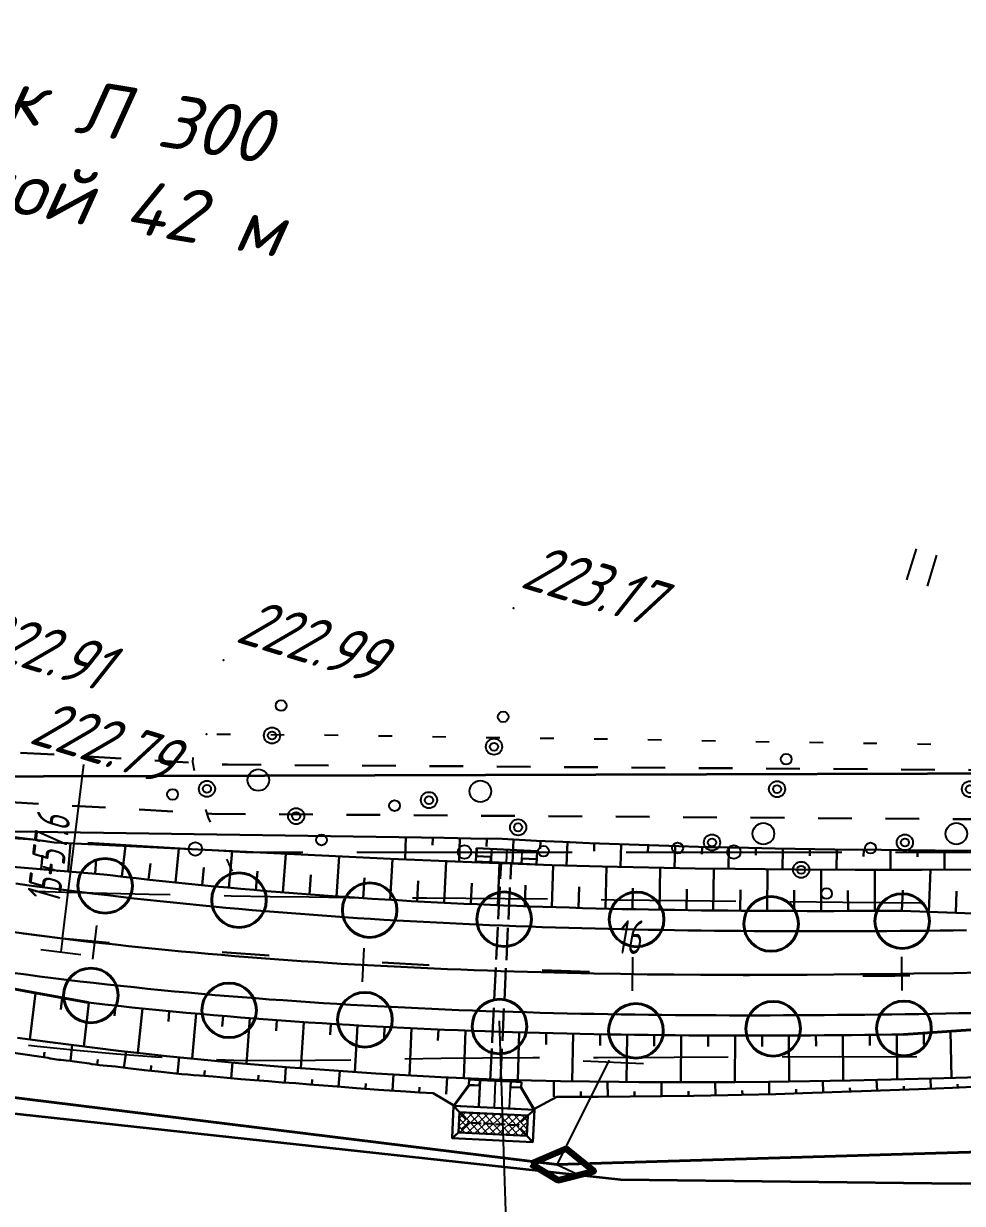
# Model space of a CAD drawing. Header units: millimetres. Extents: x -698 to 8131, y -704 to 4503.
# Drawn here: x 774.4 to 844, y 3694.5 to 3782.1 of the extents above; entities that cross this region are included whole.
import ezdxf
from ezdxf import colors
from ezdxf.entities.mleader import LeaderData, LeaderLine
from ezdxf.math import Vec2, Vec3

# ---------------------------------------------------------------- set-up
doc = ezdxf.new("R2010")
doc.units = ezdxf.units.MM
for name, pattern in [('ACAD_ISO02W100', [15, 12, -3]), ('CONTI', [0]), ('STRIHSMALL', [1, 0.5, -0.5]), ('STROT', [1.7, 0.5, -1.2])]:
    doc.linetypes.add(name, pattern=pattern)
for name, color, linetype, lineweight in [('10', 1, 'Continuous', 35), ('КОПИЯ_ОСЬ_13_ОТКОСЫ', 7, 'Continuous', 30), ('Огражд-перила', 1, 'ограждение2', 40), ('ОСЬ_ВЕРХ_ПОКРЫТИЯ_ГРАНИЦЫ_ПОЛОС', 7, 'Continuous', 30), ('ОСЬ_ВЕРХ_ПОКРЫТИЯ_ОСЬ', 1, 'Continuous', 30), ('Трубы мет.', 7, 'ACAD_ISO02W100', 30)]:
    doc.layers.add(name, color=color, linetype=linetype, lineweight=lineweight)
for name, color, linetype in [('_Ростелеком', 6, 'Continuous'), ('PI_OTDEFAULT', 172, 'CONTI'), ('PI_TTDEFAULT', 5, 'CONTI'), ('PLN_O', 7, 'CONTI'), ('SIT_LDEFAULT', 7, 'CONTI'), ('USLZNDEFAULT', 7, 'CONTI'), ('ZAPSKDEFAULT', 7, 'CONTI'), ('Выноски', 250, 'Continuous'), ('Изменение выноски', 3, 'Continuous'), ('ОСЬ_ВЕРХ_ПОКРЫТИЯ_ПИКЕТЫ', 1, 'Continuous'), ('ОСЬ_ВЕРХ_ПОКРЫТИЯ_РАЗБИВКА_КРИВ', 1, 'Continuous'), ('разметка', 7, 'Continuous')]:
    doc.layers.add(name, color=color, linetype=linetype)
doc.styles.add('eskd', font='isocpeui.ttf', dxfattribs={"width": 1.2})
doc.styles.get("Standard").update_dxf_attribs({"font": 'isocpeui.ttf'})
doc.styles.add('STYLE1', font='isocpeui.ttf', dxfattribs={"width": 0.9})
doc.styles.add('ГОСТ', font='isocpeui.ttf', dxfattribs={"height": 4})
doc.linetypes.add('кабель_связи_проект.', pattern='A,10,-1,["/",STYLE1,S=3,R=0,X=0,Y=-1.5],-4.1', length=15.1)
doc.linetypes.add('ограждение2', pattern='A,0.25,-0.1,[132,ltypeshp.shx,S=0.1,R=0,X=-0.1,Y=0],-0.1,1', length=1.45)

# ---------------------------------------------------------------- blocks, each defined once
blk = doc.blocks.new('BL_2011')
at = {"color": 0}
for p, q in [((0, 0), (0, 2.4)), ((1.6, 0), (1.6, 2.4))]:
    blk.add_line(p, q, dxfattribs=at)
blk = doc.blocks.new('BL_2010')
at = {"color": 0}
for centre, radius in [((0, 5.78), 0.4), ((0, 3.46), 0.6), ((0, 3.46), 0.3), ((0, 0), 0.8), ((-3.46, -1.74), 0.6), ((-3.46, -1.74), 0.3), ((3.46, -1.74), 0.6), ((3.46, -1.74), 0.3), ((-5.78, -2.88), 0.4), ((5.78, -2.88), 0.4)]:
    blk.add_circle(centre, radius, dxfattribs=at)
blk = doc.blocks.new('A$C25637593')
at = {"layer": 'Трубы мет.', "linetype": 'Continuous', "lineweight": 0}
h = blk.add_hatch(dxfattribs=at)
h.set_pattern_fill('ANSI37', color=256, scale=64, angle=180, style=0)
h.set_pattern_definition([(225, (2253.2026, 3680.535), (5.656854, -5.656854), []), (315, (2253.2026, 3680.535), (5.656854, 5.656854), [])])
h.paths.add_polyline_path([(49, 51), (79, 51), (79, -51), (49, -51)])
at = {"layer": 'Трубы мет.', "linetype": 'Continuous'}
for points in [[(8, -39), (8, -39), (40, -60), (40, -60), (40, 60), (8, 39), (8, 39)], [(40, 60), (49, 51)], [(88, 60), (79, 51)], [(0, 39), (0, 23), (0, 0), (0, -23), (0, -39)], [(0, 23), (8, 23), (8, 39), (0, 39)], [(0, -23), (8, -23), (8, -39), (0, -39)], [(40, -60), (49, -51)], [(79, -51), (88, -60)]]:
    blk.add_lwpolyline(points, dxfattribs=at)
at = {"layer": 'Трубы мет.', "linetype": 'Continuous', "lineweight": 0}
for points in [[(39, 23), (39, 58.1), (9, 38.5), (9, 23)], [(9, -23), (9, -38.5), (39, -58.1), (39, -23)]]:
    blk.add_lwpolyline(points, close=True, dxfattribs=at)
at = {"layer": 'Трубы мет.', "linetype": 'Continuous'}
for points in [[(40, 60), (88, 60), (88, -60), (40, -60)], [(49, 51), (79, 51), (79, -51), (49, -51)]]:
    blk.add_lwpolyline(points, close=True, dxfattribs=at)
at = {"layer": 'Трубы мет.', "ltscale": 1.2}
for points in [[(49, 51), (64, 36)], [(79, 51), (64, 36)], [(64, 36), (64, -36)], [(49, -51), (64, -36)], [(64, -36), (79, -51)]]:
    blk.add_lwpolyline(points, dxfattribs=at)
at = {"layer": 'Трубы мет.', "linetype": 'Continuous', "lineweight": 0}
for points in [[(1, 22), (39, 22)], [(1, 22), (1, 0.5)], [(39, 0.5), (39, 22)], [(1, 0.5), (39, 0.5)], [(1, -0.5), (39, -0.5)], [(1, -0.5), (1, -22)], [(39, -22), (39, -0.5)], [(1, -22), (39, -22)]]:
    blk.add_lwpolyline(points, dxfattribs=at)
blk = doc.blocks.new('A$C2E0C0355')
at = {"lineweight": 30, "ltscale": 7}
blk.add_blockref('A$C25637593', (0, 0), dxfattribs=at)
blk = doc.blocks.new('A$C76A07AE2')
at = {"layer": 'Трубы мет.', "linetype": 'Continuous', "lineweight": 0}
for p, q in [((-18.9, 44.2), (-8, 44.2)), ((-18.9, 44.2), (-18.9, 23)), ((-4, 45), (-1.3, 45)), ((-18.9, 23), (0, 23)), ((-18.9, 22.1), (-0.9, 22.1)), ((-18.9, 22.1), (-18.9, 21.8)), ((-18.9, 21.8), (-18.9, 0.5)), ((-0.9, 22.1), (-0.9, 0.5)), ((-18.9, -0.5), (-18.9, -20.5)), ((-0.9, -0.5), (-0.9, -20.5)), ((-18.9, -20.5), (-18.9, -22)), ((-18.9, -22), (-0.9, -22)), ((-18.9, -23), (0, -23)), ((-18.9, -23), (-18.9, -44.1)), ((-0.9, -20.5), (-0.9, -22)), ((-18.9, -44.1), (-8, -44.1))]:
    blk.add_line(p, q, dxfattribs=at)
at = {"layer": 'Трубы мет.', "linetype": 'Continuous'}
blk.add_lwpolyline([(-20, -45), (0, -45), (0, 45), (-20, 45)], close=True, dxfattribs=at)
for points in [[(-8, 45), (-8, 23), (0, 23)], [(-8, -45), (-8, -23), (0, -23)]]:
    blk.add_lwpolyline(points, dxfattribs=at)
at = {"layer": 'Трубы мет.', "linetype": 'Continuous', "lineweight": 0}
for points in [[(-18.9, 0.5), (-0.9, 0.5)], [(-18.9, -0.5), (-0.9, -0.5)]]:
    blk.add_lwpolyline(points, dxfattribs=at)
blk = doc.blocks.new('7')
at = {"layer": 'Огражд-перила', "linetype": 'Continuous'}
blk.add_circle((0, 0), 2.028, dxfattribs=at)

msp = doc.modelspace()

# ---------------------------------------------------------------- linework, layer by layer
at = {"layer": '10'}
for points in [[(165.613, 4083.974), (290.413, 4077.994), (309.703, 4074.404), (309.033, 4071.854), (367.033, 4044.644), (488.233, 3916.064), (623.183, 3793.874), (694.303, 3750.114), (751.183, 3726.174), (1046.543, 3727.064), (1198.733, 3733.064)], [(1204.683, 3699.254), (843.893, 3696.004), (818.683, 3696.294), (766.843, 3701.944), (759.303, 3702.764), (700.413, 3725.324), (697.873, 3716.504), (691.353, 3720.614), (693.153, 3726.024), (659.733, 3743.874), (611.843, 3774.094), (572.893, 3805.784), (475.063, 3897.434), (475.063, 3897.434), (404.443, 3973.404), (367.353, 4013.494), (340.463, 4035.044), (337.923, 4029.374), (334.333, 4032.024)]]:
    msp.add_lwpolyline(points, dxfattribs=at)
at = {"layer": '_Ростелеком', "linetype": 'кабель_связи_проект.', "lineweight": 40, "ltscale": 0.25}
msp.add_lwpolyline([(163.047, 4060.664), (287.871, 4054.417), (308.733, 4049.884), (337.183, 4036.764), (340.463, 4035.044), (367.514, 4013.894), (457.665, 3917.122), (498.433, 3875.826), (540.411, 3836.495), (573.21, 3806.026), (611.818, 3774.855), (637.721, 3757.764), (659.733, 3743.874), (682.675, 3731.62), (700.413, 3725.324), (726.468, 3715.343), (759.55, 3704.127), (813.944, 3697.441), (915.732, 3700.469), (1014.099, 3704.57), (1106.885, 3707.175), (1139.317, 3707.384), (1173.443, 3705.052)], dxfattribs=at)
at = {"layer": '_Ростелеком', "ltscale": 0.25}
for points in [[(817.816, 3705.181), (813.944, 3697.441), (815.475, 3696.721)], [(815.895, 3705.112), (820.374, 3704.923)]]:
    msp.add_lwpolyline(points, dxfattribs=at)
at = {"layer": '_Ростелеком', "lineweight": 100, "ltscale": 0.25}
msp.add_lwpolyline([(812.032, 3697.473), (814.051, 3696.273), (816.701, 3696.931), (814.631, 3698.583), (812.032, 3697.473)], dxfattribs=at)
at = {"layer": 'PI_TTDEFAULT', "color": 5}
for p in [(810.729, 3738.71, 223.172), (789.199, 3734.86, 222.988), (787.939, 3729.38, 222.793)]:
    msp.add_point(p, dxfattribs=at)
at = {"layer": 'PLN_O'}
for p, q in [((765.629, 3722.12), (775.119, 3721.56)), ((779.119, 3721.32), (790.829, 3720.62)), ((790.829, 3720.62), (795.089, 3720.62)), ((799.089, 3720.62), (815.089, 3720.62)), ((819.089, 3720.62), (835.089, 3720.62)), ((839.089, 3720.62), (855.089, 3720.62))]:
    msp.add_line(p, q, dxfattribs=at)
for centre in [(787.109, 3720.84), (807.089, 3720.62), (827.089, 3720.62)]:
    msp.add_circle(centre, 0.5, dxfattribs=at)
at = {"layer": 'SIT_LDEFAULT', "color": 7}
for p, q in [((788.709, 3729.38), (789.709, 3729.37)), ((792.709, 3729.34), (793.709, 3729.33)), ((796.709, 3729.31), (797.709, 3729.3)), ((800.709, 3729.25), (801.709, 3729.24)), ((804.709, 3729.19), (805.709, 3729.18)), ((808.709, 3729.13), (809.709, 3729.12)), ((812.709, 3729.08), (813.709, 3729.07)), ((816.709, 3729.02), (817.709, 3729.01)), ((820.709, 3728.96), (821.709, 3728.95)), ((824.709, 3728.89), (825.709, 3728.87)), ((828.709, 3728.83), (829.709, 3728.81)), ((832.709, 3728.77), (833.709, 3728.75)), ((836.709, 3728.71), (837.709, 3728.69)), ((840.709, 3728.64), (841.709, 3728.62)), ((786.919, 3727.3), (786.949, 3727.64)), ((787.059, 3726.65), (786.919, 3727.3)), ((788.099, 3723.15), (787.879, 3723.77)), ((788.229, 3722.83), (788.099, 3723.15)), ((789.609, 3719.75), (789.449, 3720.09)), ((789.879, 3719.19), (789.599, 3719.75)), ((777.459, 3717.62), (775.249, 3717.7)), ((780.549, 3717.54), (777.459, 3717.62)), ((783.679, 3717.47), (780.549, 3717.54)), ((785.249, 3717.44), (783.679, 3717.47)), ((789.759, 3717.35), (789.239, 3717.36)), ((792.669, 3717.3), (789.759, 3717.35)), ((795.569, 3717.26), (792.669, 3717.3)), ((798.479, 3717.23), (795.569, 3717.26)), ((799.239, 3717.22), (798.479, 3717.23)), ((804.289, 3717.19), (803.239, 3717.2)), ((807.189, 3717.17), (804.289, 3717.19)), ((810.099, 3717.14), (807.189, 3717.17)), ((813.239, 3717.11), (810.099, 3717.14)), ((818.179, 3717.06), (817.239, 3717.07)), ((823.479, 3717), (818.179, 3717.06)), ((827.239, 3716.96), (823.479, 3717)), ((835.169, 3716.88), (831.239, 3716.92)), ((840.969, 3716.82), (835.169, 3716.88)), ((841.229, 3716.81), (840.969, 3716.81)), ((774.719, 3706.29), (775.369, 3706.22)), ((775.369, 3706.21), (778.289, 3705.91)), ((778.289, 3705.91), (781.249, 3705.64)), ((781.249, 3705.64), (784.189, 3705.42)), ((784.189, 3705.43), (784.659, 3705.4)), ((788.669, 3705.21), (789.979, 3705.17)), ((789.979, 3705.17), (792.979, 3705.15)), ((792.979, 3705.15), (796.029, 3705.17)), ((796.029, 3705.17), (798.659, 3705.2)), ((802.669, 3705.27), (805.359, 3705.31)), ((805.359, 3705.32), (808.429, 3705.35)), ((808.429, 3705.35), (812.159, 3705.36)), ((812.159, 3705.36), (812.659, 3705.36)), ((816.659, 3705.38), (817.009, 3705.38)), ((817.009, 3705.38), (822.649, 3705.4)), ((822.649, 3705.4), (826.659, 3705.41)), ((830.659, 3705.43), (834.899, 3705.44)), ((834.899, 3705.43), (840.659, 3705.44))]:
    msp.add_line(p, q, dxfattribs=at)
at = {"layer": 'Изменение выноски', "color": 6, "linetype": 'STRIHSMALL', "lineweight": 30, "ltscale": 5}
for points in [[(556.332, 3860.56), (604.918, 3817.015), (628.184, 3799.301), (686.099, 3761.104), (720.913, 3742.414), (750.286, 3732.575), (769.134, 3728.282), (789.493, 3727.106), (889.152, 3726.396), (1065.261, 3728.586), (1211.221, 3732.103), (1235.187, 3728.312), (1268.027, 3716.586), (1413.955, 3630.282), (1512.481, 3559.579), (1541.19, 3544.005), (1583.744, 3530.316), (1643.333, 3517.859), (1703.527, 3507.498), (1908.586, 3467.917), (1956.677, 3459.176)], [(555.17, 3856.914), (603.757, 3813.368), (627.023, 3795.654), (684.937, 3757.458), (719.751, 3738.767), (749.124, 3728.928), (767.972, 3724.635), (788.332, 3723.459), (887.99, 3722.749), (1064.099, 3724.939), (1210.06, 3728.456), (1234.026, 3724.666), (1266.865, 3712.939), (1412.793, 3626.635), (1511.319, 3555.932), (1540.029, 3540.359), (1582.582, 3526.669), (1642.171, 3514.212), (1702.365, 3503.851), (1907.424, 3464.27), (1955.515, 3455.529)]]:
    msp.add_lwpolyline(points, dxfattribs=at)
at = {"layer": 'КОПИЯ_ОСЬ_13_ОТКОСЫ'}
for p, q in [((777.67, 3719.177), (777.844, 3721.275)), ((781.651, 3718.798), (781.919, 3721.074)), ((785.627, 3718.36), (785.892, 3720.878)), ((789.608, 3717.971), (789.853, 3720.683)), ((775.676, 3719.343), (775.763, 3720.388)), ((779.663, 3719.011), (779.753, 3720.094)), ((783.638, 3718.573), (783.772, 3719.774)), ((793.593, 3717.629), (793.82, 3720.488)), ((797.582, 3717.331), (797.786, 3720.292)), ((801.574, 3717.075), (801.752, 3720.098)), ((805.568, 3716.858), (805.72, 3719.936)), ((809.564, 3716.679), (809.691, 3719.799)), ((787.617, 3718.159), (787.743, 3719.47)), ((791.6, 3717.794), (791.719, 3719.19)), ((795.587, 3717.474), (795.695, 3718.932)), ((813.561, 3716.534), (813.663, 3719.654)), ((817.56, 3716.421), (817.637, 3719.535)), ((821.559, 3716.338), (821.614, 3719.453)), ((825.558, 3716.282), (825.594, 3719.382)), ((829.558, 3716.25), (829.575, 3719.339)), ((833.558, 3716.242), (833.555, 3719.312)), ((837.558, 3716.253), (837.541, 3719.303)), ((841.557, 3716.189), (841.676, 3719.311)), ((799.578, 3717.198), (799.673, 3718.696)), ((803.571, 3716.962), (803.653, 3718.489)), ((807.566, 3716.764), (807.635, 3718.313)), ((811.562, 3716.602), (811.619, 3718.164)), ((815.56, 3716.473), (815.605, 3718.033)), ((819.559, 3716.376), (819.592, 3717.935)), ((823.559, 3716.306), (823.581, 3717.859)), ((827.558, 3716.263), (827.571, 3717.81)), ((831.558, 3716.244), (831.561, 3717.782)), ((835.558, 3716.245), (835.553, 3717.774)), ((839.558, 3716.265), (839.616, 3717.785)), ((843.555, 3716.113), (843.617, 3717.717))]:
    msp.add_line(p, q, dxfattribs=at)
for points in [[(773.492, 3721.751), (775.806, 3721.439), (776.628, 3721.335), (776.628, 3721.335), (776.628, 3721.335), (801.597, 3720.104), (801.597, 3720.104), (801.597, 3720.104), (801.597, 3720.104), (801.597, 3720.104), (801.597, 3720.104), (801.597, 3720.104), (801.597, 3720.104), (801.597, 3720.104), (806.989, 3719.884), (808.953, 3719.821), (809.837, 3719.795), (813.574, 3719.657), (817.312, 3719.542), (824.216, 3719.4), (827.179, 3719.361), (831.633, 3719.32), (836.087, 3719.301), (841.047, 3719.307), (845.517, 3719.332)], [(773.547, 3722.147), (805.592, 3721.663), (805.592, 3721.663), (805.592, 3721.663), (805.592, 3721.663), (805.592, 3721.663), (805.592, 3721.663), (805.592, 3721.663), (805.592, 3721.663), (805.592, 3721.663), (805.592, 3721.663), (805.592, 3721.663), (805.592, 3721.663), (805.592, 3721.663), (805.592, 3721.663), (805.592, 3721.663), (805.592, 3721.663), (805.592, 3721.663), (807.548, 3721.623), (809.897, 3721.589), (812.441, 3721.46), (814.401, 3721.368), (816.362, 3721.284), (819.308, 3721.171), (822.257, 3721.073), (825.211, 3720.991), (828.168, 3720.92), (830.142, 3720.892), (834.588, 3720.817), (838.052, 3720.773), (842.016, 3720.738), (845.986, 3720.717)], [(802.736, 3721.737), (802.689, 3720.06)], [(804.736, 3721.684), (804.722, 3721.124)], [(806.735, 3721.64), (806.7, 3719.896)], [(808.735, 3721.606), (808.726, 3721.025)], [(810.734, 3721.546), (810.643, 3719.763)], [(776.628, 3721.335), (776.628, 3721.335), (776.628, 3721.335), (801.597, 3720.104), (801.597, 3720.104), (801.597, 3720.104), (801.597, 3720.104), (801.597, 3720.104), (801.597, 3720.104), (801.597, 3720.104), (801.597, 3720.104), (801.597, 3720.104), (806.989, 3719.884), (808.953, 3719.821), (809.837, 3719.795), (813.574, 3719.657), (817.312, 3719.542), (824.216, 3719.4), (827.179, 3719.361), (831.633, 3719.32), (836.087, 3719.301), (841.047, 3719.307), (845.517, 3719.332)], [(812.731, 3721.446), (812.703, 3720.852)], [(814.729, 3721.354), (814.655, 3719.621)], [(816.727, 3721.27), (816.705, 3720.692)], [(818.726, 3721.193), (818.661, 3719.514)], [(820.725, 3721.124), (820.706, 3720.564)], [(822.724, 3721.06), (822.678, 3719.432)], [(824.723, 3721.004), (824.708, 3720.461)], [(826.722, 3720.954), (826.684, 3719.368)], [(828.722, 3720.912), (828.714, 3720.383)], [(830.721, 3720.882), (830.695, 3719.327)], [(832.721, 3720.848), (832.712, 3720.33)], [(834.721, 3720.815), (834.702, 3719.305)], [(836.721, 3720.79), (836.714, 3720.286)], [(838.721, 3720.767), (838.708, 3719.304)], [(840.72, 3720.749), (840.716, 3720.262)], [(842.72, 3720.734), (842.713, 3719.317)], [(775.255, 3710.155), (774.815, 3706.71)], [(777.228, 3709.795), (777.124, 3708.932)], [(779.203, 3709.438), (778.832, 3706.195)], [(781.194, 3709.217), (781.113, 3708.466)], [(783.186, 3709.008), (782.851, 3705.711)], [(785.179, 3708.812), (785.106, 3708.044)], [(787.174, 3708.627), (786.874, 3705.285)], [(789.169, 3708.454), (789.103, 3707.671)], [(791.165, 3708.292), (790.901, 3704.908)], [(793.162, 3708.142), (793.104, 3707.346)], [(795.16, 3708.002), (794.93, 3704.577)], [(797.158, 3707.873), (797.108, 3707.063)], [(799.157, 3707.754), (798.96, 3704.288)], [(801.16, 3707.645), (801.123, 3706.823)], [(803.158, 3707.545), (802.998, 3704.04)], [(805.156, 3707.455), (805.118, 3706.625)], [(773.915, 3706.836), (776.328, 3706.506), (781.415, 3705.874), (783.45, 3705.643), (784.978, 3705.479), (786.505, 3705.321), (790.321, 3704.96), (794.141, 3704.637), (795.668, 3704.52), (800.5, 3704.189), (805.336, 3703.915), (809.301, 3703.731), (809.911, 3703.713), (814.227, 3703.619), (818.543, 3703.561), (820.064, 3703.549), (827.154, 3703.545), (829.683, 3703.572), (835.737, 3703.673), (841.791, 3703.818), (845.313, 3703.919)], [(773.915, 3706.836), (776.328, 3706.506), (781.415, 3705.874), (783.45, 3705.643), (784.978, 3705.479), (786.505, 3705.321), (790.321, 3704.96), (794.141, 3704.637), (795.668, 3704.52), (800.5, 3704.189), (805.336, 3703.915), (809.301, 3703.731), (809.911, 3703.713), (814.227, 3703.619), (818.543, 3703.561), (820.064, 3703.549), (827.154, 3703.545), (829.683, 3703.572), (835.737, 3703.673), (841.791, 3703.818), (845.313, 3703.919)], [(807.161, 3707.374), (807.047, 3703.835)], [(809.16, 3707.302), (809.133, 3706.464)], [(811.159, 3707.238), (811.044, 3703.685)], [(813.161, 3707.183), (813.14, 3706.328)], [(815.163, 3707.135), (815.086, 3703.604)], [(817.164, 3707.095), (817.148, 3706.252)], [(819.165, 3707.062), (819.113, 3703.556)], [(821.167, 3707.037), (821.159, 3706.202)], [(823.169, 3707.018), (823.143, 3703.547)], [(825.17, 3707.006), (825.166, 3706.184)], [(827.171, 3707), (827.164, 3703.546)], [(829.174, 3706.999), (829.177, 3706.181)], [(831.174, 3707.005), (831.185, 3703.593)], [(833.176, 3707.015), (833.182, 3706.212)], [(835.176, 3707.031), (835.201, 3703.662)], [(837.178, 3707.051), (837.187, 3706.263)], [(839.178, 3707.076), (839.217, 3703.751)], [(841.178, 3707.186), (841.192, 3706.331)], [(843.176, 3707.324), (843.231, 3703.859)], [(773.624, 3705.713), (776.185, 3705.339), (776.34, 3705.307), (776.496, 3705.277), (776.652, 3705.251), (776.809, 3705.226), (776.966, 3705.205), (777.124, 3705.186), (777.51, 3705.154), (777.818, 3705.124), (778.124, 3705.085), (779.245, 3704.921), (779.429, 3704.888), (779.707, 3704.845), (779.985, 3704.809), (780.264, 3704.779), (780.572, 3704.759), (780.88, 3704.732), (781.187, 3704.697), (782.308, 3704.546), (783.329, 3704.424), (784.353, 3704.337), (784.79, 3704.283), (785.227, 3704.232), (785.665, 3704.186), (786.103, 3704.143), (786.541, 3704.104), (786.98, 3704.069), (787.419, 3704.037), (788.442, 3703.958), (789.464, 3703.861), (790.485, 3703.768), (791.508, 3703.698), (792.529, 3703.604), (793.55, 3703.521), (794.573, 3703.455), (795.593, 3703.365), (796.614, 3703.29), (797.635, 3703.224), (799.063, 3703.106), (800.695, 3702.979), (802.735, 3702.851), (803.755, 3702.777), (804.774, 3702.713), (806.341, 3701.782), (806.341, 3701.782), (806.341, 3701.782), (806.341, 3701.782)], [(775.86, 3705.385), (775.915, 3705.767)], [(777.841, 3705.121), (777.976, 3706.301)], [(781.808, 3704.614), (781.97, 3705.811)], [(779.82, 3704.829), (779.872, 3705.222)], [(785.783, 3704.174), (785.904, 3705.384)], [(789.769, 3703.833), (789.875, 3705)], [(783.795, 3704.385), (783.829, 3704.786)], [(787.776, 3704.009), (787.808, 3704.414)], [(791.762, 3703.675), (791.798, 3704.064)], [(793.755, 3703.508), (793.83, 3704.662)], [(797.744, 3703.215), (797.839, 3704.364)], [(801.733, 3702.914), (801.808, 3704.109)], [(795.749, 3703.353), (795.777, 3703.738)], [(799.738, 3703.054), (799.768, 3703.437)], [(803.728, 3702.779), (803.757, 3703.177)], [(805.724, 3702.657), (805.797, 3703.893)], [(812.244, 3701.54), (812.244, 3701.54), (812.244, 3701.54), (812.244, 3701.54), (813.947, 3702.441), (817, 3702.446), (824.111, 3702.52), (826.646, 3702.568), (827.659, 3702.591), (830.191, 3702.657), (832.214, 3702.717), (837.265, 3702.888), (840.795, 3703.027), (843.314, 3703.128), (846.333, 3703.264)], [(813.719, 3702.442), (813.722, 3703.628)], [(817.719, 3702.454), (817.707, 3703.569)], [(821.719, 3702.495), (821.708, 3703.548)], [(825.718, 3702.55), (825.7, 3703.546)], [(829.717, 3702.645), (829.693, 3703.572)], [(833.715, 3702.768), (833.686, 3703.634)], [(835.714, 3702.836), (835.704, 3703.124)], [(837.713, 3702.906), (837.681, 3703.714)], [(839.711, 3702.984), (839.701, 3703.254)], [(841.71, 3703.064), (841.679, 3703.815)], [(843.708, 3703.146), (843.697, 3703.396)], [(815.719, 3702.444), (815.718, 3702.839)], [(819.719, 3702.474), (819.715, 3702.846)], [(823.719, 3702.516), (823.715, 3702.867)], [(827.718, 3702.592), (827.709, 3702.924)], [(831.716, 3702.703), (831.707, 3703.012)]]:
    msp.add_lwpolyline(points, dxfattribs=at)
at = {"layer": 'КОПИЯ_ОСЬ_13_ОТКОСЫ', "lineweight": 40, "ltscale": 7}
for points in [[(769.345, 3711.235), (779.142, 3709.445)], [(839.67, 3707.083), (849.664, 3707.769)]]:
    msp.add_lwpolyline(points, dxfattribs=at)
at = {"layer": 'ОСЬ_ВЕРХ_ПОКРЫТИЯ_ГРАНИЦЫ_ПОЛОС', "linetype": 'Continuous'}
for points in [[(849.551, 3715.884), (839.542, 3716.266), (839.419, 3716.265), (838.435, 3716.258), (837.451, 3716.253), (836.467, 3716.248), (835.484, 3716.245), (834.5, 3716.243), (833.517, 3716.242), (832.534, 3716.242), (831.551, 3716.244), (830.568, 3716.246), (829.586, 3716.25), (828.603, 3716.256), (827.621, 3716.263), (826.639, 3716.271), (825.657, 3716.28), (824.675, 3716.292), (823.694, 3716.304), (822.713, 3716.319), (821.732, 3716.334), (820.751, 3716.352), (819.771, 3716.371), (818.79, 3716.392), (817.81, 3716.415), (816.83, 3716.439), (815.85, 3716.465), (814.871, 3716.493), (813.892, 3716.523), (812.913, 3716.555), (811.934, 3716.588), (810.956, 3716.624), (809.978, 3716.662), (809, 3716.702), (808.022, 3716.743), (807.045, 3716.787), (806.068, 3716.834), (805.091, 3716.882), (804.115, 3716.932), (803.139, 3716.985), (802.163, 3717.04), (801.187, 3717.098), (800.212, 3717.157), (799.238, 3717.219), (798.263, 3717.284), (797.289, 3717.351), (796.315, 3717.421), (795.342, 3717.493), (794.369, 3717.567), (793.397, 3717.644), (792.425, 3717.724), (791.453, 3717.807), (790.482, 3717.892), (789.511, 3717.98), (788.541, 3718.07), (787.571, 3718.164), (786.601, 3718.26), (785.632, 3718.359), (784.664, 3718.461), (783.696, 3718.566), (782.729, 3718.674), (781.762, 3718.785), (780.796, 3718.899), (780.313, 3718.957), (770.262, 3719.792)], [(844.36, 3714.812), (843.374, 3714.801), (842.388, 3714.79), (841.402, 3714.781), (840.416, 3714.772), (839.43, 3714.765), (838.444, 3714.758), (837.459, 3714.753), (836.473, 3714.748), (835.488, 3714.745), (834.503, 3714.743), (833.518, 3714.742), (832.533, 3714.742), (831.548, 3714.744), (830.563, 3714.746), (829.578, 3714.75), (828.594, 3714.756), (827.609, 3714.763), (826.625, 3714.771), (825.641, 3714.781), (824.657, 3714.792), (823.673, 3714.804), (822.69, 3714.819), (821.706, 3714.835), (820.723, 3714.852), (819.74, 3714.871), (818.757, 3714.892), (817.774, 3714.915), (816.791, 3714.939), (815.809, 3714.966), (814.827, 3714.994), (813.845, 3715.024), (812.863, 3715.056), (811.881, 3715.089), (810.9, 3715.125), (809.918, 3715.163), (808.937, 3715.203), (807.956, 3715.245), (806.976, 3715.289), (805.996, 3715.335), (805.015, 3715.384), (804.036, 3715.434), (803.056, 3715.487), (802.077, 3715.543), (801.098, 3715.6), (800.119, 3715.66), (799.14, 3715.723), (798.162, 3715.787), (797.184, 3715.855), (796.207, 3715.924), (795.229, 3715.997), (794.253, 3716.072), (793.276, 3716.149), (792.3, 3716.229), (791.324, 3716.312), (790.349, 3716.398), (789.374, 3716.486), (788.399, 3716.577), (787.425, 3716.671), (786.451, 3716.768), (785.478, 3716.867), (784.505, 3716.97), (783.532, 3717.075), (782.56, 3717.183), (781.589, 3717.295), (780.618, 3717.409), (779.647, 3717.527), (778.677, 3717.648), (777.708, 3717.771), (776.729, 3717.893), (775.75, 3718.018), (774.772, 3718.146), (773.794, 3718.277)]]:
    msp.add_lwpolyline(points, dxfattribs=at)
at = {"layer": 'ОСЬ_ВЕРХ_ПОКРЫТИЯ_ГРАНИЦЫ_ПОЛОС', "linetype": 'Continuous', "lineweight": 30}
for points in [[(844.811, 3708.667), (843.81, 3708.649), (842.808, 3708.632), (841.806, 3708.615), (840.804, 3708.599), (839.802, 3708.585), (838.8, 3708.571), (837.797, 3708.559), (836.795, 3708.547), (835.792, 3708.537), (834.789, 3708.527), (833.786, 3708.519), (832.783, 3708.513), (831.78, 3708.507), (830.777, 3708.503), (829.774, 3708.5), (828.77, 3708.499), (827.767, 3708.499), (826.763, 3708.5), (825.759, 3708.503), (824.755, 3708.508), (823.751, 3708.514), (822.747, 3708.521), (821.743, 3708.531), (820.739, 3708.542), (819.734, 3708.554), (818.73, 3708.569), (817.725, 3708.585), (816.721, 3708.603), (815.716, 3708.623), (814.711, 3708.645), (813.706, 3708.669), (812.702, 3708.695), (811.697, 3708.723), (810.692, 3708.753), (809.687, 3708.785), (808.681, 3708.819), (807.676, 3708.855), (806.671, 3708.894), (805.666, 3708.935), (804.661, 3708.978), (803.656, 3709.023), (802.65, 3709.071), (801.645, 3709.121), (800.64, 3709.174), (799.635, 3709.229), (798.63, 3709.287), (797.625, 3709.347), (796.62, 3709.409), (795.615, 3709.475), (794.61, 3709.543), (793.605, 3709.614), (792.6, 3709.687), (791.595, 3709.763), (790.591, 3709.842), (789.586, 3709.924), (788.582, 3710.009), (787.578, 3710.097), (786.574, 3710.187), (785.57, 3710.281), (784.566, 3710.378), (783.563, 3710.477), (782.559, 3710.58), (781.556, 3710.686), (780.553, 3710.795), (779.551, 3710.908), (778.549, 3711.023), (777.546, 3711.142), (776.545, 3711.265), (775.543, 3711.39), (774.542, 3711.519), (773.542, 3711.652)], [(839.67, 3707.083), (838.819, 3707.071), (837.815, 3707.059), (836.811, 3707.047), (835.807, 3707.037), (834.802, 3707.028), (833.797, 3707.02), (832.793, 3707.013), (831.788, 3707.007), (830.782, 3707.003), (829.777, 3707), (828.771, 3706.999), (827.766, 3706.999), (826.76, 3707), (825.754, 3707.003), (824.747, 3707.008), (823.741, 3707.014), (822.735, 3707.021), (821.728, 3707.031), (820.721, 3707.042), (819.714, 3707.055), (818.707, 3707.069), (817.7, 3707.085), (816.692, 3707.104), (815.685, 3707.124), (814.677, 3707.146), (813.669, 3707.17), (812.661, 3707.195), (811.653, 3707.223), (810.645, 3707.253), (809.637, 3707.286), (808.629, 3707.32), (807.62, 3707.356), (806.612, 3707.395), (805.603, 3707.436), (804.595, 3707.479), (803.586, 3707.525), (802.577, 3707.573), (801.569, 3707.623), (800.56, 3707.676), (799.551, 3707.731), (798.542, 3707.789), (797.533, 3707.849), (796.524, 3707.912), (795.515, 3707.978), (794.506, 3708.046), (793.497, 3708.117), (792.489, 3708.191), (791.48, 3708.268), (790.471, 3708.347), (789.462, 3708.429), (788.454, 3708.514), (787.445, 3708.603), (786.437, 3708.694), (785.428, 3708.788), (784.42, 3708.885), (783.412, 3708.985), (782.404, 3709.088), (781.396, 3709.195), (780.389, 3709.305), (779.381, 3709.417), (779.142, 3709.445)]]:
    msp.add_lwpolyline(points, dxfattribs=at)
at = {"layer": 'ОСЬ_ВЕРХ_ПОКРЫТИЯ_ОСЬ'}
msp.add_lwpolyline([(642.432, 3765.701, 0.122053), (777.244, 3714.201), (777.244, 3714.201), (778.226, 3714.082), (779.208, 3713.967), (780.191, 3713.855), (781.174, 3713.745), (782.157, 3713.639), (783.14, 3713.536), (784.124, 3713.436), (785.109, 3713.339), (786.093, 3713.245), (787.078, 3713.154), (788.063, 3713.065), (789.048, 3712.98), (790.034, 3712.897), (791.02, 3712.818), (792.006, 3712.741), (792.992, 3712.666), (793.978, 3712.594), (794.965, 3712.525), (795.952, 3712.459), (796.939, 3712.395), (797.926, 3712.334), (798.913, 3712.275), (799.9, 3712.219), (800.888, 3712.165), (801.876, 3712.113), (802.863, 3712.064), (803.851, 3712.017), (804.839, 3711.973), (805.827, 3711.931), (806.816, 3711.891), (807.804, 3711.853), (808.792, 3711.817), (809.781, 3711.783), (810.769, 3711.752), (811.758, 3711.722), (812.746, 3711.695), (814.724, 3711.646), (816.701, 3711.604), (818.679, 3711.57), (820.657, 3711.543), (822.635, 3711.522), (824.613, 3711.508), (826.591, 3711.501), (828.569, 3711.499), (830.547, 3711.502), (832.525, 3711.511), (834.503, 3711.525), (836.481, 3711.544), (838.459, 3711.567), (840.437, 3711.594), (843.403, 3711.642), (846.37, 3711.698)], format="xyb", dxfattribs=at)
at = {"layer": 'ОСЬ_ВЕРХ_ПОКРЫТИЯ_ПИКЕТЫ'}
for p, q in [((779.511, 3712.674), (779.796, 3715.157)), ((799.509, 3710.989), (799.651, 3713.485)), ((819.55, 3710.307), (819.584, 3712.807)), ((819.55, 3710.307), (819.584, 3712.807)), ((839.584, 3710.332), (839.549, 3712.832))]:
    msp.add_line(p, q, dxfattribs=at)
at = {"layer": 'ОСЬ_ВЕРХ_ПОКРЫТИЯ_РАЗБИВКА_КРИВ'}
for p, q in [((777.244, 3714.201), (778.826, 3727.105)), ((777.244, 3714.201), (777.122, 3713.209)), ((775.633, 3713.391), (778.611, 3713.026))]:
    msp.add_line(p, q, dxfattribs=at)
at = {"layer": 'разметка', "linetype": 'STROT', "lineweight": 30, "ltscale": 7}
msp.add_lwpolyline([(466.865, 3921.648), (466.865, 3921.648, 0.010848), (512.36, 3874.567, 0.026039), (590.276, 3805.554, 0.004471), (613.924, 3787.094, 0.012597), (642.432, 3765.701, 0.122053), (777.244, 3714.201, 0.036279), (867.132, 3712.224), (1097.506, 3718.677, -0.037498), (1187.394, 3716.7, -0.079736), (1278.74, 3690.321, -0.037499), (1355.844, 3644.074), (1454.917, 3577.7, 0.037498), (1532.021, 3531.453, 0.023279), (1557.805, 3520.742, 0.037464), (1644.982, 3498.745), (2134.499, 3400.957), (2134.499, 3400.957)], format="xyb", dxfattribs=at)
at = {"layer": 'Трубы мет.', "ltscale": 0.2}
for points in [[(809.002, 3703.653), (809.804, 3719.823), (809.804, 3719.823)], [(809.751, 3703.616), (810.553, 3719.786), (810.553, 3719.786)]]:
    msp.add_lwpolyline(points, dxfattribs=at)

# ---------------------------------------------------------------- block references
at = {"layer": 'USLZNDEFAULT', "color": 7, "rotation": 342.9999999999999}
for p in [(791.789, 3725.96), (808.269, 3725.126), (829.279, 3721.98), (843.599, 3721.98)]:
    msp.add_blockref('BL_2010', p, dxfattribs=at)
at = {"layer": 'ZAPSKDEFAULT', "color": 7, "rotation": 342.9999999999999}
msp.add_blockref('BL_2011', (839.929, 3740.83), dxfattribs=at)
at = {"layer": 'Огражд-перила', "linetype": 'Continuous', "rotation": 199.9840209747262}
for p in [(780.415, 3718.111), (790.351, 3717.048), (800.05, 3716.307), (810.031, 3715.633), (819.868, 3715.618), (839.58, 3715.496), (829.849, 3715.285), (779.355, 3709.974), (789.62, 3708.871), (799.7, 3708.173), (809.688, 3707.668), (830.002, 3707.507), (839.71, 3707.529), (819.815, 3707.348)]:
    msp.add_blockref('7', p, dxfattribs=at)
at = {"layer": 'Трубы мет.', "lineweight": 30, "ltscale": 7}
for name, p, xscale, yscale, zscale, rotation in [('A$C76A07AE2', (810.179, 3719.805), 0.05000000000000002, 0.05000000000000002, 0.05000000000000002, 267.1614610600723), ('A$C2E0C0355', (809.377, 3703.634), 0.05, 0.05, 0.05, 267.1614610599108)]:
    msp.add_blockref(name, p, dxfattribs=dict(at, xscale=xscale, yscale=yscale, zscale=zscale, rotation=rotation))

# ---------------------------------------------------------------- texts
at = {"layer": 'PI_OTDEFAULT', "color": 172, "style": 'eskd', "oblique": 10, "width": 0.8}
for s, p in [('223.17', (811.129, 3740.31)), ('222.99', (789.989, 3736.26)), ('222.91', (770.282, 3735.536)), ('222.79', (774.663, 3728.742))]:
    msp.add_text(s, height=3.5, rotation=343, dxfattribs=at).set_placement(p)
at = {"layer": 'ОСЬ_ВЕРХ_ПОКРЫТИЯ_ПИКЕТЫ', "width": 0.6}
msp.add_text('16', height=2.5, rotation=359.20303, dxfattribs=at).set_placement((818.338, 3713.074))
at = {"layer": 'ОСЬ_ВЕРХ_ПОКРЫТИЯ_РАЗБИВКА_КРИВ', "width": 0.6}
msp.add_text('15+57.6', height=2.5, rotation=83.01003, dxfattribs=at).set_placement((777.052, 3716.744))

# ---------------------------------------------------------------- leaders
at = {"layer": 'Выноски', "linetype": 'Continuous'}
ml = msp.add_multileader_mtext('Standard', dxfattribs=at)
ml.set_content('Лоток Л 300\\Pдлиной 42 м', color=256, style='ГОСТ')
ml.set_leader_properties()
ml.build(insert=Vec2(0, 0))
ml.multileader.update_dxf_attribs({"text_left_attachment_type": 5, "text_right_attachment_type": 5, "dogleg_length": 0, "arrow_head_size": 0.18})
ctx = ml.context
ctx.base_point, ctx.arrow_head_size, ctx.landing_gap_size, ctx.plane_origin, ctx.plane_x_axis, ctx.plane_y_axis = Vec3(760.323, 3770.21), 0.18, 0, Vec3(780.578, 3718.636), Vec3(0.9866, -0.163158), Vec3(0.163158, 0.9866)
ctx.left_attachment, ctx.right_attachment = 5, 5
notes = []
notes.append((ctx, [(1, (1, 1, 0), (760.323, 3770.21), (0.949701, -0.313158), 0, [(0, [(749.225, 3726.17)], 0, [])])]))
ctx.mtext.insert, ctx.mtext.text_direction, ctx.mtext.rotation, ctx.mtext.flow_direction = Vec3(762.065, 3780.745), Vec3(0.9866, -0.163158), 6.119295, 5
ml = msp.add_multileader_mtext('Standard', dxfattribs=at)
ml.set_content('Ж/б труба, {\\Fgost|c204;%%C} 1,00 м, L-17,78 м', color=256, style='ГОСТ')
ml.set_leader_properties()
ml.build(insert=Vec2(0, 0))
ml.multileader.update_dxf_attribs({"text_left_attachment_type": 5, "text_right_attachment_type": 5, "dogleg_length": 0, "arrow_head_size": 0.18})
ctx = ml.context
ctx.base_point, ctx.arrow_head_size, ctx.landing_gap_size, ctx.plane_origin, ctx.plane_x_axis, ctx.plane_y_axis = Vec3(810.876, 3671.411), 0.18, 0, Vec3(901.339, 3614.407), Vec3(0.999897, 0.01433), Vec3(-0.01433, 0.999897)
ctx.left_attachment, ctx.right_attachment = 5, 5
notes.append((ctx, [(1, (1, 1, 0), (810.876, 3671.411), (1, 0), 0, [(0, [(809.652, 3708.243)], 0, [])])]))
ctx.mtext.insert, ctx.mtext.text_direction, ctx.mtext.rotation, ctx.mtext.flow_direction = Vec3(810.795, 3677.1), Vec3(0.999897, 0.01433), 0.014331, 5
for ctx, leaders in notes:
    for number, flags, end, landing, length, lines in leaders:
        leader = LeaderData()
        leader.index, (leader.has_last_leader_line, leader.has_dogleg_vector, leader.attachment_direction) = number, flags
        leader.last_leader_point, leader.dogleg_vector, leader.dogleg_length = Vec3(end), Vec3(landing), length
        for number, points, colour, breaks in lines:
            line = LeaderLine()
            line.index, line.vertices, line.color, line.breaks = number, Vec3.list(points), colors.encode_raw_color(colour), breaks
            leader.lines.append(line)
        ctx.leaders.append(leader)

doc.saveas('drawing.dxf')
